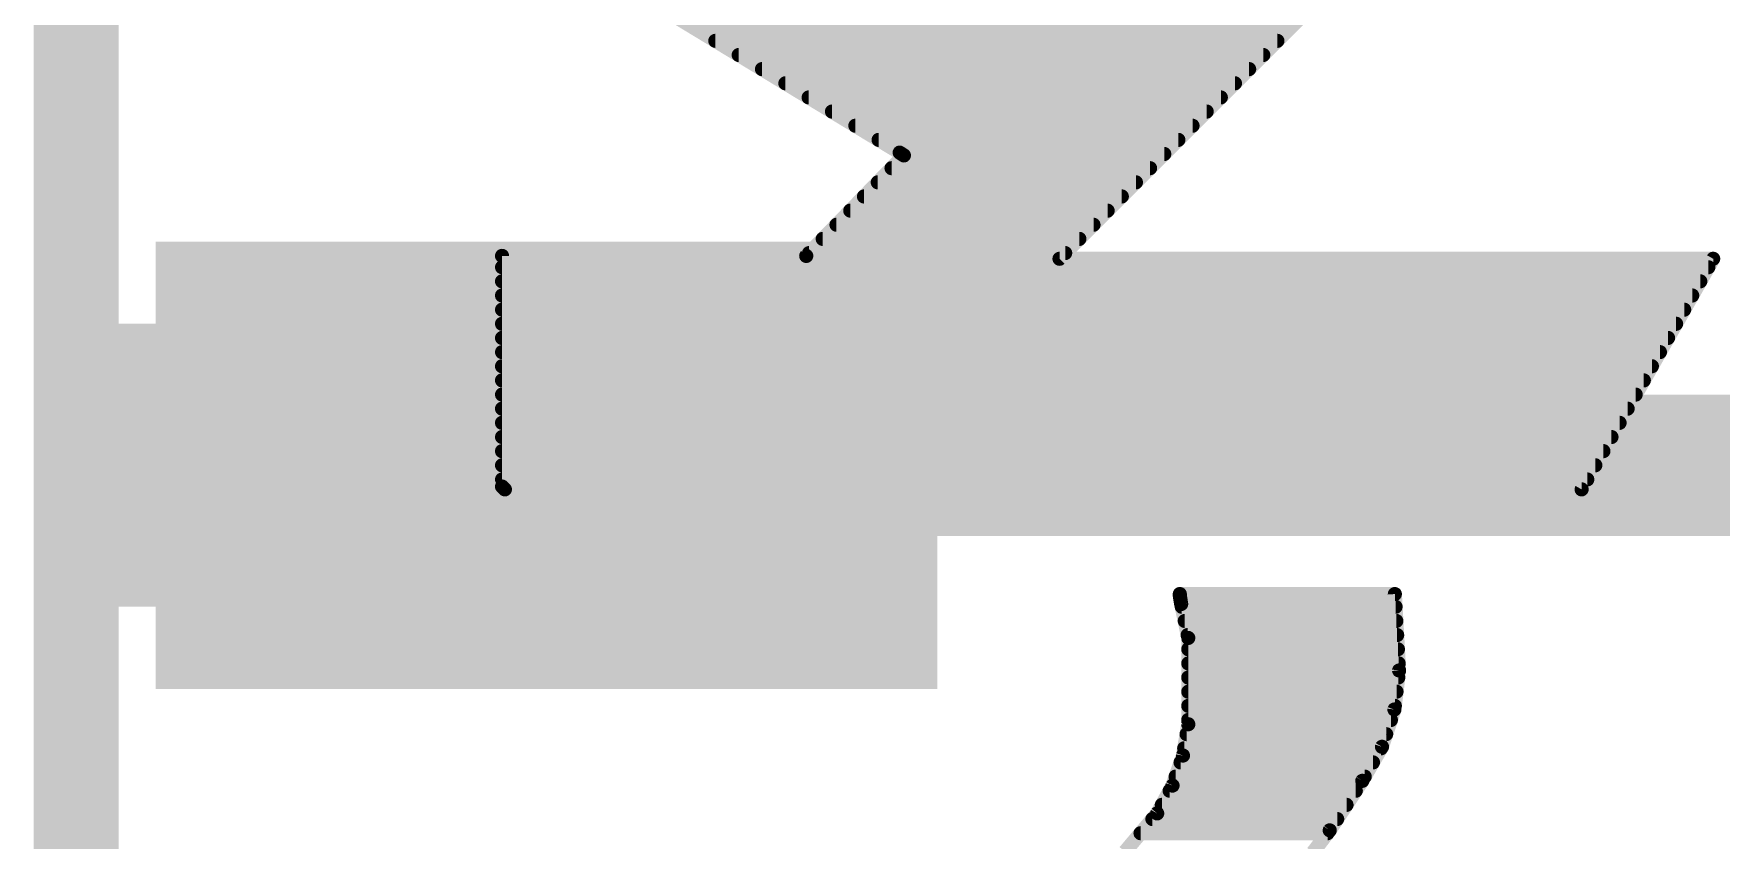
# Model space of a CAD drawing. Extents: x -32 to 75, y -18 to 32.
# Drawn here: x 13.31 to 16.339, y 11.392 to 12.84 of the extents above; entities that cross this region are included whole.
import ezdxf

# ---------------------------------------------------------------- set-up
doc = ezdxf.new("R2010")
doc.units = 0
for name, color, linetype in [('1', 12, 'CONTINUOUS'), ('21', 53, 'CONTINUOUS'), ('22', 53, 'CONTINUOUS'), ('29', 253, 'CONTINUOUS'), ('31', 253, 'CONTINUOUS'), ('51', 53, 'CONTINUOUS')]:
    doc.layers.add(name, color=color, linetype=linetype)

# ---------------------------------------------------------------- blocks, each defined once
blk = doc.blocks.new('RECT')
blk.add_solid([(-0.5, -0.5), (0.5, -0.5), (-0.5, 0.5), (0.5, 0.5)])

msp = doc.modelspace()

# ---------------------------------------------------------------- linework, layer by layer
at = {"layer": '1', "const_width": 0.254}
msp.add_lwpolyline([(14.23, 12.065), (17.78, 12.065)], dxfattribs=at)
at = {"layer": '1', "const_width": 0.127}
msp.add_lwpolyline([(14.23, 12.1285, 1), (14.23, 12.0015)], format="xyb", dxfattribs=at)
at = {"layer": '21', "const_width": 0.1524}
msp.add_lwpolyline([(13.3858, 10.541), (13.3858, 19.939)], dxfattribs=at)
at = {"layer": '22', "const_width": 0.0254}
for points in [[(14.1605, 13.0531), (14.8641, 12.6263)], [(15.1511, 12.4358), (15.7201, 13.0048)], [(14.4914, 12.8524), (15.5677, 12.8524)], [(14.5332, 12.827), (15.5423, 12.827)], [(14.5751, 12.8016), (15.5169, 12.8016)], [(14.617, 12.7762), (15.4915, 12.7762)], [(14.6589, 12.7508), (15.4661, 12.7508)], [(14.7007, 12.7254), (15.4407, 12.7254)], [(14.7426, 12.7), (15.4153, 12.7)], [(14.7845, 12.6746), (15.3899, 12.6746)], [(14.8717, 12.6213), (14.6964, 12.4409)], [(14.8263, 12.6492), (15.3645, 12.6492)], [(14.8641, 12.6263), (14.8717, 12.6213)], [(14.8679, 12.6238), (15.3391, 12.6238)], [(14.8495, 12.5984), (15.3137, 12.5984)], [(14.8248, 12.573), (15.2883, 12.573)], [(14.8001, 12.5476), (15.2629, 12.5476)], [(14.7754, 12.5222), (15.2375, 12.5222)], [(14.726, 12.4714), (15.1867, 12.4714)], [(14.7507, 12.4968), (15.2121, 12.4968)], [(14.6964, 12.4409), (14.1503, 12.4409)], [(14.1503, 12.4409), (14.1503, 12.0269)], [(14.7014, 12.446), (15.1613, 12.446)], [(14.1503, 12.4206), (16.3159, 12.4206)], [(16.3246, 12.4358), (15.1511, 12.4358)], [(16.0884, 12.0218), (16.3246, 12.4358)], [(14.1503, 12.3952), (16.3014, 12.3952)], [(14.1503, 12.3698), (16.2869, 12.3698)], [(14.1503, 12.3444), (16.2725, 12.3444)], [(14.1503, 12.319), (16.258, 12.319)], [(14.1503, 12.2936), (16.2435, 12.2936)], [(14.1503, 12.2682), (16.229, 12.2682)], [(14.1503, 12.2428), (16.2145, 12.2428)], [(14.1503, 12.2174), (16.2, 12.2174)], [(14.1503, 12.192), (16.1855, 12.192)], [(14.1503, 12.1666), (16.171, 12.1666)], [(14.1503, 12.1412), (16.1565, 12.1412)], [(14.1503, 12.1158), (16.142, 12.1158)], [(14.1503, 12.0904), (16.1275, 12.0904)], [(14.1503, 12.065), (16.113, 12.065)], [(14.1503, 12.0396), (16.0986, 12.0396)], [(14.1503, 12.0269), (14.1554, 12.0218)], [(14.1554, 12.0218), (16.0884, 12.0218)], [(15.7531, 11.8339), (15.367, 11.8339)], [(15.367, 11.8339), (15.367, 11.8313)], [(15.7607, 11.6967), (15.7531, 11.8339)], [(15.367, 11.8313), (15.3695, 11.8161)], [(15.3695, 11.8161), (15.3822, 11.7551)], [(15.3706, 11.811), (15.7544, 11.811)], [(15.3759, 11.7856), (15.7558, 11.7856)], [(15.3811, 11.7602), (15.7572, 11.7602)], [(15.3822, 11.7551), (15.3822, 11.6002)], [(15.3822, 11.7348), (15.7586, 11.7348)], [(15.3822, 11.7094), (15.76, 11.7094)], [(15.3822, 11.684), (15.7592, 11.684)], [(15.7523, 11.6266), (15.7607, 11.6967)], [(15.3822, 11.6586), (15.7561, 11.6586)], [(15.3822, 11.6332), (15.7531, 11.6332)], [(15.73, 11.5597), (15.7523, 11.6266)], [(15.3822, 11.6002), (15.3727, 11.544)], [(15.3822, 11.6078), (15.746, 11.6078)], [(15.3792, 11.5824), (15.7375, 11.5824)], [(15.3727, 11.544), (15.3539, 11.4901)], [(15.3684, 11.5316), (15.7138, 11.5316)], [(15.3749, 11.557), (15.7284, 11.557)], [(15.6947, 11.4986), (15.73, 11.5597)], [(15.3595, 11.5062), (15.6991, 11.5062)], [(15.3539, 11.4901), (15.3264, 11.4402)], [(15.3488, 11.4808), (15.683, 11.4808)], [(15.6362, 11.4097), (15.6947, 11.4986)], [(15.3264, 11.4402), (15.2687, 11.3715)], [(15.3348, 11.4554), (15.6663, 11.4554)], [(15.3178, 11.43), (15.6496, 11.43)], [(15.606, 11.3702), (15.6362, 11.4097)], [(15.2965, 11.4046), (15.6323, 11.4046)]]:
    msp.add_lwpolyline(points, dxfattribs=at)
at = {"layer": '22', "const_width": 0.0127}
for points in [[(14.5332, 12.8333, 1), (14.5332, 12.8207)], [(15.5423, 12.8207, 1), (15.5423, 12.8333)], [(14.5751, 12.8079, 1), (14.5751, 12.7953)], [(14.617, 12.7826, 1), (14.617, 12.7699)], [(15.4915, 12.7699, 1), (15.4915, 12.7826)], [(15.5169, 12.7953, 1), (15.5169, 12.8079)], [(14.6589, 12.7571, 1), (14.6589, 12.7445)], [(15.4661, 12.7445, 1), (15.4661, 12.7571)], [(14.7007, 12.7317, 1), (14.7007, 12.7191)], [(15.4407, 12.7191, 1), (15.4407, 12.7317)], [(14.7426, 12.7064, 1), (14.7426, 12.6937)], [(15.4153, 12.6937, 1), (15.4153, 12.7064)], [(14.7845, 12.6809, 1), (14.7845, 12.6683)], [(15.3899, 12.6683, 1), (15.3899, 12.6809)], [(14.8263, 12.6555, 1), (14.8263, 12.6429)], [(14.8676, 12.6316, 1), (14.8606, 12.621)], [(14.8608, 12.6209, 1), (14.8674, 12.6317)], [(14.8679, 12.6302, 1), (14.8679, 12.6175)], [(14.8763, 12.6169, 1), (14.8671, 12.6257)], [(14.8682, 12.616, 1), (14.8752, 12.6266)], [(15.3391, 12.6175, 1), (15.3391, 12.6302)], [(15.3645, 12.6429, 1), (15.3645, 12.6555)], [(14.8495, 12.6047, 1), (14.8495, 12.5921)], [(15.3137, 12.5921, 1), (15.3137, 12.6047)], [(14.8248, 12.5793, 1), (14.8248, 12.5667)], [(15.2883, 12.5667, 1), (15.2883, 12.5793)], [(14.8001, 12.554, 1), (14.8001, 12.5413)], [(15.2629, 12.5413, 1), (15.2629, 12.554)], [(14.7754, 12.5285, 1), (14.7754, 12.5159)], [(15.2375, 12.5159, 1), (15.2375, 12.5285)], [(14.726, 12.4778, 1), (14.726, 12.4651)], [(14.7507, 12.5031, 1), (14.7507, 12.4905)], [(15.1867, 12.4651, 1), (15.1867, 12.4778)], [(15.2121, 12.4905, 1), (15.2121, 12.5031)], [(14.1503, 12.4473, 1), (14.1503, 12.4346)], [(14.1567, 12.4409, 1), (14.144, 12.4409)], [(14.6918, 12.4453, 1), (14.701, 12.4365)], [(14.7014, 12.4523, 1), (14.7014, 12.4397)], [(14.6964, 12.4346, 1), (14.6964, 12.4473)], [(15.1613, 12.4397, 1), (15.1613, 12.4523)], [(14.1503, 12.4269, 1), (14.1503, 12.4143)], [(15.1466, 12.4403, 1), (15.1556, 12.4313)], [(15.1511, 12.4421, 1), (15.1511, 12.4295)], [(16.3159, 12.4143, 1), (16.3159, 12.4269)], [(16.3301, 12.4327, 1), (16.3191, 12.4389)], [(16.3246, 12.4295, 1), (16.3246, 12.4421)], [(14.1503, 12.4016, 1), (14.1503, 12.3889)], [(16.3014, 12.3889, 1), (16.3014, 12.4016)], [(14.1503, 12.3762, 1), (14.1503, 12.3635)], [(16.2869, 12.3635, 1), (16.2869, 12.3762)], [(14.1503, 12.3254, 1), (14.1503, 12.3127)], [(14.1503, 12.3507, 1), (14.1503, 12.3381)], [(16.258, 12.3127, 1), (16.258, 12.3254)], [(16.2725, 12.3381, 1), (16.2725, 12.3507)], [(14.1503, 12.3, 1), (14.1503, 12.2873)], [(16.2435, 12.2873, 1), (16.2435, 12.3)], [(14.1503, 12.2745, 1), (14.1503, 12.2619)], [(16.229, 12.2619, 1), (16.229, 12.2745)], [(14.1503, 12.2492, 1), (14.1503, 12.2365)], [(16.2145, 12.2365, 1), (16.2145, 12.2492)], [(14.1503, 12.2238, 1), (14.1503, 12.2111)], [(16.2, 12.2111, 1), (16.2, 12.2238)], [(14.1503, 12.173, 1), (14.1503, 12.1603)], [(14.1503, 12.1983, 1), (14.1503, 12.1857)], [(16.171, 12.1603, 1), (16.171, 12.173)], [(16.1855, 12.1857, 1), (16.1855, 12.1983)], [(14.1503, 12.1476, 1), (14.1503, 12.1349)], [(16.1565, 12.1349, 1), (16.1565, 12.1476)], [(14.1503, 12.1221, 1), (14.1503, 12.1095)], [(16.142, 12.1095, 1), (16.142, 12.1221)], [(14.1503, 12.0968, 1), (14.1503, 12.0841)], [(16.1275, 12.0841, 1), (16.1275, 12.0968)], [(14.1503, 12.0714, 1), (14.1503, 12.0587)], [(16.113, 12.0587, 1), (16.113, 12.0714)], [(14.1548, 12.0314, 1), (14.1458, 12.0224)], [(14.144, 12.0269, 1), (14.1567, 12.0269)], [(14.1503, 12.0459, 1), (14.1503, 12.0333)], [(14.1554, 12.0282, 1), (14.1554, 12.0155)], [(14.1509, 12.0173, 1), (14.1599, 12.0263)], [(16.0829, 12.0249, 1), (16.0939, 12.0187)], [(16.0884, 12.0155, 1), (16.0884, 12.0282)], [(16.0986, 12.0333, 1), (16.0986, 12.0459)], [(15.3734, 11.8339, 1), (15.3607, 11.8339)], [(15.367, 11.8402, 1), (15.367, 11.8276)], [(15.7594, 11.8343, 1), (15.7468, 11.8335)], [(15.7531, 11.8276, 1), (15.7531, 11.8402)], [(15.3733, 11.8323, 1), (15.3607, 11.8303)], [(15.3607, 11.8313, 1), (15.3734, 11.8313)], [(15.3757, 11.8174, 1), (15.3633, 11.8148)], [(15.3632, 11.8151, 1), (15.3758, 11.8171)], [(15.3706, 11.8173, 1), (15.3706, 11.8047)], [(15.7544, 11.8047, 1), (15.7544, 11.8173)], [(15.3759, 11.7919, 1), (15.3759, 11.7793)], [(15.7558, 11.7793, 1), (15.7558, 11.7919)], [(15.3811, 11.7666, 1), (15.3811, 11.7539)], [(15.3886, 11.7551, 1), (15.3759, 11.7551)], [(15.376, 11.7538, 1), (15.3884, 11.7564)], [(15.7572, 11.7539, 1), (15.7572, 11.7666)], [(15.3822, 11.7411, 1), (15.3822, 11.7285)], [(15.7586, 11.7285, 1), (15.7586, 11.7411)], [(15.3822, 11.7157, 1), (15.3822, 11.7031)], [(15.3822, 11.6904, 1), (15.3822, 11.6777)], [(15.767, 11.6959, 1), (15.7544, 11.6975)], [(15.7544, 11.6963, 1), (15.767, 11.6971)], [(15.7592, 11.6777, 1), (15.7592, 11.6904)], [(15.76, 11.7031, 1), (15.76, 11.7157)], [(15.3822, 11.6649, 1), (15.3822, 11.6523)], [(15.7561, 11.6523, 1), (15.7561, 11.6649)], [(15.3822, 11.6395, 1), (15.3822, 11.6269)], [(15.746, 11.6274, 1), (15.7586, 11.6259)], [(15.7583, 11.6246, 1), (15.7463, 11.6287)], [(15.7531, 11.6269, 1), (15.7531, 11.6395)], [(15.3822, 11.6142, 1), (15.3822, 11.6015)], [(15.3759, 11.6002, 1), (15.3886, 11.6002)], [(15.3885, 11.5991, 1), (15.3759, 11.6013)], [(15.746, 11.6015, 1), (15.746, 11.6142)], [(15.3792, 11.5887, 1), (15.3792, 11.5761)], [(15.7375, 11.5761, 1), (15.7375, 11.5887)], [(15.3684, 11.538, 1), (15.3684, 11.5253)], [(15.3664, 11.545, 1), (15.3789, 11.5429)], [(15.3787, 11.5419, 1), (15.3667, 11.5461)], [(15.3749, 11.5633, 1), (15.3749, 11.5507)], [(15.7138, 11.5253, 1), (15.7138, 11.538)], [(15.724, 11.5617, 1), (15.736, 11.5577)], [(15.7355, 11.5565, 1), (15.7245, 11.5629)], [(15.7284, 11.5507, 1), (15.7284, 11.5633)], [(15.3595, 11.5125, 1), (15.3595, 11.4999)], [(15.6991, 11.4999, 1), (15.6991, 11.5125)], [(15.3488, 11.4871, 1), (15.3488, 11.4745)], [(15.3479, 11.4922, 1), (15.3599, 11.488)], [(15.3595, 11.4871, 1), (15.3484, 11.4932)], [(15.683, 11.4745, 1), (15.683, 11.4871)], [(15.6892, 11.5018, 1), (15.7002, 11.4954)], [(15.7, 11.4951, 1), (15.6894, 11.5021)], [(15.3313, 11.4361, 1), (15.3215, 11.4443)], [(15.3348, 11.4618, 1), (15.3348, 11.4491)], [(15.6663, 11.4491, 1), (15.6663, 11.4618)], [(15.3178, 11.4363, 1), (15.3178, 11.4237)], [(15.3208, 11.4433, 1), (15.332, 11.4371)], [(15.6412, 11.4058, 1), (15.6312, 11.4136)], [(15.6496, 11.4237, 1), (15.6496, 11.4363)], [(15.2965, 11.4109, 1), (15.2965, 11.3983)], [(15.6309, 11.4132, 1), (15.6415, 11.4062)], [(15.6323, 11.3983, 1), (15.6323, 11.4109)]]:
    msp.add_lwpolyline(points, format="xyb", dxfattribs=at)

# ---------------------------------------------------------------- block references
at = {"layer": '1', "xscale": 0.6, "yscale": 1.2, "rotation": 270}
msp.add_blockref('RECT', (14.23, 12.065), dxfattribs=at)
at = {"layer": '29', "xscale": 0.8032, "yscale": 1.4032, "rotation": 270}
msp.add_blockref('RECT', (14.23, 12.065), dxfattribs=at)
at = {"layer": '31', "xscale": 0.6, "yscale": 1.2, "rotation": 270}
msp.add_blockref('RECT', (14.23, 12.065), dxfattribs=at)
at = {"layer": '51', "xscale": 0.508, "yscale": 1.143, "rotation": 270}
msp.add_blockref('RECT', (13.9573, 12.065), dxfattribs=at)

doc.saveas('drawing.dxf')
